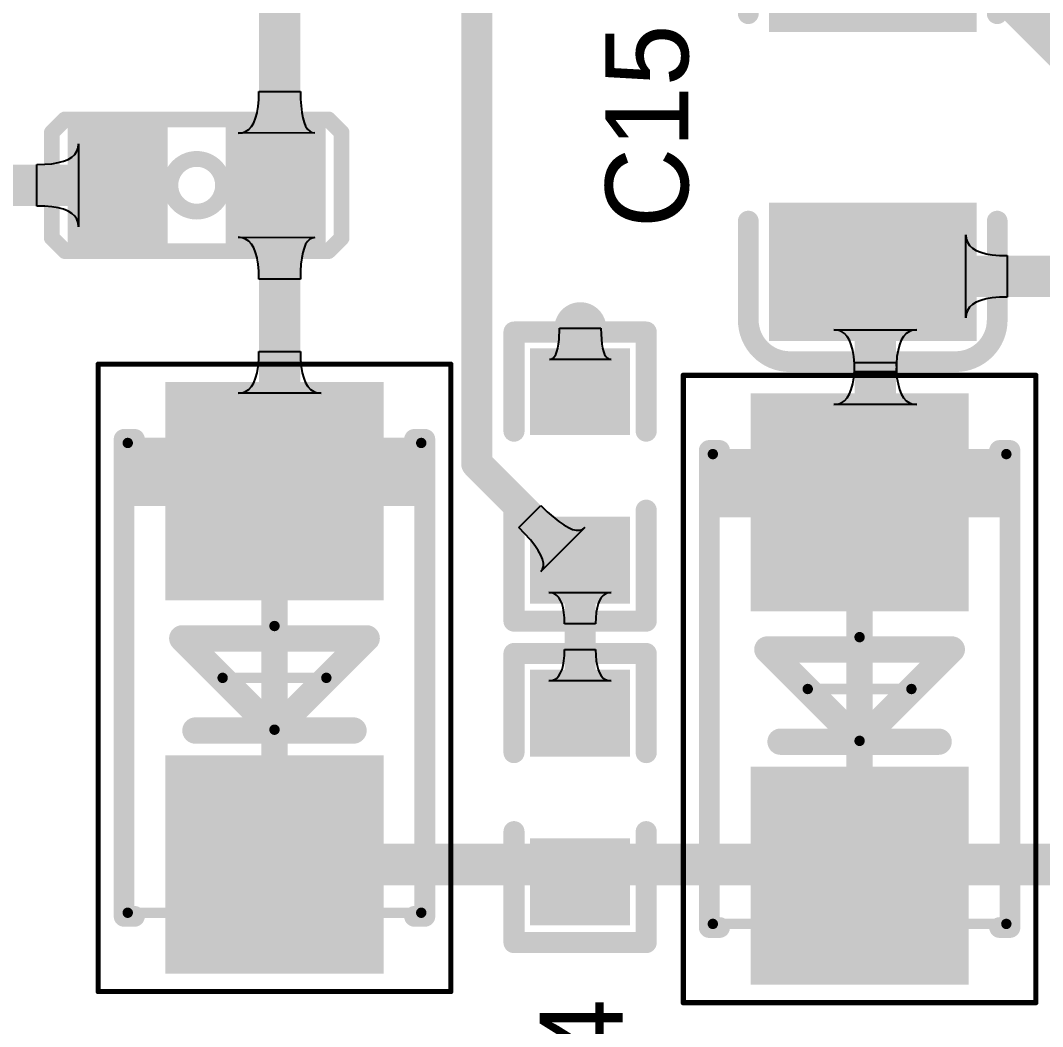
# Model space of a CAD drawing. Extents: x 244 to 457, y 184 to 319.
# Drawn here: x 321.58 to 331.43, y 253.59 to 263.29 of the extents above; entities that cross this region are included whole.
import ezdxf

# ---------------------------------------------------------------- set-up
doc = ezdxf.new("R2010")
doc.units = 0
doc.layers.get('0').update_dxf_attribs({"linetype": 'CONTINUOUS'})
for name, color, linetype in [('BOTTOMLAYER', 5, 'CONTINUOUS'), ('MECHANICAL13', 56, 'CONTINUOUS'), ('MECHANICAL15', 56, 'CONTINUOUS'), ('MULTILAYER', 9, 'CONTINUOUS'), ('TOPLAYER', 1, 'CONTINUOUS'), ('TOPOVERLAY', 2, 'CONTINUOUS'), ('TOPPASTE', 8, 'CONTINUOUS'), ('TOPSOLDER', 216, 'CONTINUOUS'), ('VIAHOLELAYER', 16, 'CONTINUOUS')]:
    doc.layers.add(name, color=color, linetype=linetype)

# ---------------------------------------------------------------- blocks, each defined once
blk = doc.blocks.new('1206_C_26')
at = {"layer": 'TOPLAYER'}
for points in [[(-2.0549997, -0.89999566), (-0.9249994199999999, -0.89999566), (-2.0549997, 0.90000074), (-0.9249994199999999, 0.90000074)], [(0.9249994199999999, -0.89999566), (2.0549997, -0.89999566), (0.9249994199999999, 0.90000074), (2.0549997, 0.90000074)]]:
    blk.add_solid(points, dxfattribs=at)
at = {"layer": 'TOPOVERLAY', "const_width": 0.1999996}
for points in [[(-2.35500418, 0.80000094, -0.4142126324386564), (-1.95500244, 1.20000014)], [(1.9549999, 1.20000014, -0.414213562372877), (2.3549991, 0.80000094)], [(-1.95500244, -1.20000014, -0.4142126324386564), (-2.35500418, -0.80000094)], [(2.3549991, -0.80000094, -0.414213562372877), (1.9549999, -1.20000014)]]:
    blk.add_lwpolyline(points, format="xyb", dxfattribs=at)
at = {"layer": 'TOPOVERLAY', "const_width": 0.0999998}
for points in [[(-2.00500234, 1.20000014, 1), (-1.90500254, 1.20000014, 1)], [(-2.0049998, 1.20000014, 1), (-1.905, 1.20000014, 1)], [(-1.05000044, 1.20000014, 1), (-0.95000064, 1.20000014, 1)], [(0.95000064, 1.20000014, 1), (1.05000044, 1.20000014, 1)], [(1.905, 1.20000014, 1), (2.0049998, 1.20000014, 1)], [(1.905, 1.20000014, 1), (2.0049998, 1.20000014, 1)], [(-2.40500408, 0.80000094, 1), (-2.30500428, 0.80000094, 1)], [(-2.40500154, 0.80000094, 1), (-2.30500174, 0.80000094, 1)], [(2.3049992, 0.80000094, 1), (2.404999, 0.80000094, 1)], [(2.3049992, 0.80000094, 1), (2.404999, 0.80000094, 1)], [(-2.40500408, -0.80000094, 1), (-2.30500428, -0.80000094, 1)], [(-2.40500154, -0.80000094, 1), (-2.30500174, -0.80000094, 1)], [(2.3049992, -0.80000094, 1), (2.404999, -0.80000094, 1)], [(2.3049992, -0.80000094, 1), (2.404999, -0.80000094, 1)], [(-2.00500234, -1.20000014, 1), (-1.90500254, -1.20000014, 1)], [(-2.0049998, -1.20000014, 1), (-1.905, -1.20000014, 1)], [(-1.05000044, -1.20000014, 1), (-0.95000064, -1.20000014, 1)], [(0.95000064, -1.20000014, 1), (1.05000044, -1.20000014, 1)], [(1.905, -1.20000014, 1), (2.0049998, -1.20000014, 1)], [(1.905, -1.20000014, 1), (2.0049998, -1.20000014, 1)]]:
    blk.add_lwpolyline(points, format="xyb", close=True, dxfattribs=at)
at = {"layer": 'TOPOVERLAY', "const_width": 0.1999996}
for points in [[(-1.9549999, 1.20000014), (-1.00000054, 1.20000014)], [(1.00000054, 1.20000014), (1.9549999, 1.20000014)], [(-2.35500164, 0.80000094), (-2.35500164, -0.80000094)], [(2.3549991, 0.80000094), (2.3549991, -0.80000094)], [(-1.9549999, -1.20000014), (-1.00000054, -1.20000014)], [(1.00000054, -1.20000014), (1.9549999, -1.20000014)]]:
    blk.add_lwpolyline(points, dxfattribs=at)
at = {"layer": 'TOPPASTE'}
for points in [[(-2.0549997, -0.89999566), (-0.9249994199999999, -0.89999566), (-2.0549997, 0.90000074), (-0.9249994199999999, 0.90000074)], [(0.9249994199999999, -0.89999566), (2.0549997, -0.89999566), (0.9249994199999999, 0.90000074), (2.0549997, 0.90000074)]]:
    blk.add_solid(points, dxfattribs=at)
at = {"layer": 'TOPSOLDER'}
for points in [[(-2.1565997, -1.00159566), (-0.82339942, -1.00159566), (-2.1565997, 1.00160074), (-0.82339942, 1.00160074)], [(0.82339942, -1.00159566), (2.1565997, -1.00159566), (0.82339942, 1.00160074), (2.1565997, 1.00160074)]]:
    blk.add_solid(points, dxfattribs=at)
blk = doc.blocks.new('R0603_34')
at = {"layer": 'TOPLAYER'}
for points in [[(-1.1303, -0.381), (-0.4953, -0.381), (-1.1303, 0.381), (-0.4953, 0.381)], [(0.4953, -0.381), (1.1303, -0.381), (0.4953, 0.381), (1.1303, 0.381)]]:
    blk.add_solid(points, dxfattribs=at)
at = {"layer": 'TOPOVERLAY', "const_width": 0.2032}
for points in [[(-1.38760708, -0.6373926799999999), (-1.38760708, 0.6373926799999999)], [(-0.4318, 0.6373926799999999), (-1.38760708, 0.6373926799999999)], [(1.39999974, 0.6373926799999999), (0.3302, 0.6373926799999999)], [(1.39999974, -0.6373926799999999), (1.39999974, 0.6373926799999999)], [(-0.4318, -0.6373926799999999), (-1.38760708, -0.6373926799999999)], [(1.39999974, -0.6373926799999999), (0.3302, -0.6373926799999999)]]:
    blk.add_lwpolyline(points, dxfattribs=at)
at = {"layer": 'TOPOVERLAY', "const_width": 0.1016}
for points in [[(-1.43840708, 0.6373926799999999, 1), (-1.33680708, 0.6373926799999999, 1)], [(-1.43840708, 0.6373926799999999, 1), (-1.33680708, 0.6373926799999999, 1)], [(-0.4826, 0.6373926799999999, 1), (-0.381, 0.6373926799999999, 1)], [(0.2794, 0.6373926799999999, 1), (0.381, 0.6373926799999999, 1)], [(1.34919974, 0.6373926799999999, 1), (1.45079974, 0.6373926799999999, 1)], [(1.34919974, 0.6373926799999999, 1), (1.45079974, 0.6373926799999999, 1)], [(-1.43840708, -0.6373926799999999, 1), (-1.33680708, -0.6373926799999999, 1)], [(-1.43840708, -0.6373926799999999, 1), (-1.33680708, -0.6373926799999999, 1)], [(-0.4826, -0.6373926799999999, 1), (-0.381, -0.6373926799999999, 1)], [(0.2794, -0.6373926799999999, 1), (0.381, -0.6373926799999999, 1)], [(1.34919974, -0.6373926799999999, 1), (1.45079974, -0.6373926799999999, 1)], [(1.34919974, -0.6373926799999999, 1), (1.45079974, -0.6373926799999999, 1)]]:
    blk.add_lwpolyline(points, format="xyb", close=True, dxfattribs=at)
at = {"layer": 'TOPPASTE'}
for points in [[(-1.1303, -0.381), (-0.4953, -0.381), (-1.1303, 0.381), (-0.4953, 0.381)], [(0.4953, -0.381), (1.1303, -0.381), (0.4953, 0.381), (1.1303, 0.381)]]:
    blk.add_solid(points, dxfattribs=at)
at = {"layer": 'TOPSOLDER'}
for points in [[(-1.2319, -0.4826), (-0.3937, -0.4826), (-1.2319, 0.4826), (-0.3937, 0.4826)], [(0.3937, -0.4826), (1.2319, -0.4826), (0.3937, 0.4826), (1.2319, 0.4826)]]:
    blk.add_solid(points, dxfattribs=at)
blk = doc.blocks.new('R0603_35')
at = {"layer": 'TOPLAYER'}
for points in [[(-1.1303, -0.381), (-0.4953, -0.381), (-1.1303, 0.381), (-0.4953, 0.381)], [(0.4953, -0.381), (1.1303, -0.381), (0.4953, 0.381), (1.1303, 0.381)]]:
    blk.add_solid(points, dxfattribs=at)
at = {"layer": 'TOPOVERLAY', "const_width": 0.2032}
for points in [[(-1.38760708, -0.6373926799999999), (-1.38760708, 0.6373926799999999)], [(-0.4318, 0.6373926799999999), (-1.38760708, 0.6373926799999999)], [(1.39999974, 0.6373926799999999), (0.3302, 0.6373926799999999)], [(1.39999974, -0.6373926799999999), (1.39999974, 0.6373926799999999)], [(-0.4318, -0.6373926799999999), (-1.38760708, -0.6373926799999999)], [(1.39999974, -0.6373926799999999), (0.3302, -0.6373926799999999)]]:
    blk.add_lwpolyline(points, dxfattribs=at)
at = {"layer": 'TOPOVERLAY', "const_width": 0.1016}
for points in [[(-1.43840708, 0.6373926799999999, 1), (-1.33680708, 0.6373926799999999, 1)], [(-1.43840708, 0.6373926799999999, 1), (-1.33680708, 0.6373926799999999, 1)], [(-0.4826, 0.6373926799999999, 1), (-0.381, 0.6373926799999999, 1)], [(0.2794, 0.6373926799999999, 1), (0.381, 0.6373926799999999, 1)], [(1.34919974, 0.6373926799999999, 1), (1.45079974, 0.6373926799999999, 1)], [(1.34919974, 0.6373926799999999, 1), (1.45079974, 0.6373926799999999, 1)], [(-1.43840708, -0.6373926799999999, 1), (-1.33680708, -0.6373926799999999, 1)], [(-1.43840708, -0.6373926799999999, 1), (-1.33680708, -0.6373926799999999, 1)], [(-0.4826, -0.6373926799999999, 1), (-0.381, -0.6373926799999999, 1)], [(0.2794, -0.6373926799999999, 1), (0.381, -0.6373926799999999, 1)], [(1.34919974, -0.6373926799999999, 1), (1.45079974, -0.6373926799999999, 1)], [(1.34919974, -0.6373926799999999, 1), (1.45079974, -0.6373926799999999, 1)]]:
    blk.add_lwpolyline(points, format="xyb", close=True, dxfattribs=at)
at = {"layer": 'TOPPASTE'}
for points in [[(-1.1303, -0.381), (-0.4953, -0.381), (-1.1303, 0.381), (-0.4953, 0.381)], [(0.4953, -0.381), (1.1303, -0.381), (0.4953, 0.381), (1.1303, 0.381)]]:
    blk.add_solid(points, dxfattribs=at)
at = {"layer": 'TOPSOLDER'}
for points in [[(-1.2319, -0.4826), (-0.3937, -0.4826), (-1.2319, 0.4826), (-0.3937, 0.4826)], [(0.3937, -0.4826), (1.2319, -0.4826), (0.3937, 0.4826), (1.2319, 0.4826)]]:
    blk.add_solid(points, dxfattribs=at)
blk = doc.blocks.new('CAPMP4327X24N_41')
at = {"layer": 'MECHANICAL13', "const_width": 0.0999998}
for points in [[(-2.26499928, -1.41499844), (-2.26499928, 1.41500098)], [(2.26500182, 1.41500098), (-2.26499928, 1.41500098)], [(2.26500182, -1.41499844), (2.26500182, 1.41500098)], [(2.26500182, -1.41499844), (-2.26499928, -1.41499844)]]:
    blk.add_lwpolyline(points, dxfattribs=at)
at = {"layer": 'MECHANICAL13', "const_width": 0.0499999}
for points in [[(-2.28999796, 1.41500098, 1), (-2.2400006, 1.41500098, 1)], [(-2.28999796, 1.41500098, 1), (-2.2400006, 1.41500098, 1)], [(2.24000314, 1.41500098, 1), (2.2900005, 1.41500098, 1)], [(2.24000314, 1.41500098, 1), (2.2900005, 1.41500098, 1)], [(-2.28999796, -1.41499844, 1), (-2.2400006, -1.41499844, 1)], [(-2.28999796, -1.41499844, 1), (-2.2400006, -1.41499844, 1)], [(2.24000314, -1.41499844, 1), (2.2900005, -1.41499844, 1)], [(2.24000314, -1.41499844, 1), (2.2900005, -1.41499844, 1)]]:
    blk.add_lwpolyline(points, format="xyb", close=True, dxfattribs=at)
at = {"layer": 'MECHANICAL13'}
blk.add_solid([(-2.26498658, -1.41499082), (-1.65570154, -1.41499082), (-2.26498658, 1.41500606), (-1.65570154, 1.41500606)], dxfattribs=at)
at = {"layer": 'MECHANICAL15'}
for points, const_width in [([(-3.02499776, -1.69999914), (-3.02499776, 1.70000168)], 0.0499999), ([(3.0250003, 1.70000168), (-3.02499776, 1.70000168)], 0.0499999), ([(3.0250003, -1.69999914), (3.0250003, 1.70000168)], 0.0499999), ([(0, -0.499999), (0, 0.50000154)], 0.0999998), ([(0.50000154, 0), (-0.499999, 0)], 0.0999998), ([(3.0250003, -1.69999914), (-3.02499776, -1.69999914)], 0.0499999)]:
    blk.add_lwpolyline(points, dxfattribs=dict(at, const_width=const_width))
for points, const_width in [([(-3.0374971, 1.70000168, 1), (-3.01249842, 1.70000168, 1)], 0.02499868), ([(-3.0374971, 1.70000168, 1), (-3.01249842, 1.70000168, 1)], 0.02499868), ([(3.01250096, 1.70000168, 1), (3.03749964, 1.70000168, 1)], 0.02499868), ([(3.01250096, 1.70000168, 1), (3.03749964, 1.70000168, 1)], 0.02499868), ([(-0.02499868, 0.50000154, 1), (0.02499868, 0.50000154, 1)], 0.0499999), ([(-0.52499768, 0, 1), (-0.47500032, 0, 1)], 0.0499999), ([(0.47500286, 0, 1), (0.52500022, 0, 1)], 0.0499999), ([(-0.02499868, -0.499999, 1), (0.02499868, -0.499999, 1)], 0.0499999), ([(-3.0374971, -1.69999914, 1), (-3.01249842, -1.69999914, 1)], 0.02499868), ([(-3.0374971, -1.69999914, 1), (-3.01249842, -1.69999914, 1)], 0.02499868), ([(3.01250096, -1.69999914, 1), (3.03749964, -1.69999914, 1)], 0.02499868), ([(3.01250096, -1.69999914, 1), (3.03749964, -1.69999914, 1)], 0.02499868)]:
    blk.add_lwpolyline(points, format="xyb", close=True, dxfattribs=dict(at, const_width=const_width))
at = {"layer": 'TOPLAYER'}
for points in [[(-0.85000084, -0.9499981), (-0.85000084, 0.9499981), (-2.74999704, -0.9499981), (-2.74999704, 0.9499981)], [(2.74999958, -0.9499981), (2.74999958, 0.9499981), (0.85000338, -0.9499981), (0.85000338, 0.9499981)]]:
    blk.add_solid(points, dxfattribs=at)
at = {"layer": 'TOPOVERLAY'}
for points, const_width in [([(2.30000048, 1.44999964), (-2.29999794, 1.44999964)], 0.1999996), ([(-2.29999794, 1.34999984), (-2.29999794, 1.44999964)], 0.1999996), ([(2.30000048, 1.34999984), (2.30000048, 1.44999964)], 0.1999996), ([(-0.381, -0.8889999999999999), (-0.381, 0.8889999999999999)], 0.254), ([(0.508, 0), (-0.381, 0.8889999999999999)], 0.254), ([(0.508, -0.762), (0.508, 0.762)], 0.254), ([(0.762, 0), (-0.762, 0)], 0.254), ([(-0.381, -0.8889999999999999), (0.508, 0)], 0.254), ([(-2.29999794, -1.44999964), (-2.29999794, -1.34999984)], 0.1999996), ([(2.30000048, -1.44999964), (2.30000048, -1.34999984)], 0.1999996), ([(2.30000048, -1.44999964), (-2.29999794, -1.44999964)], 0.1999996)]:
    blk.add_lwpolyline(points, dxfattribs=dict(at, const_width=const_width))
for points, const_width in [([(-2.34999784, 1.44999964, 1), (-2.24999804, 1.44999964, 1)], 0.0999998), ([(-2.34999784, 1.44999964, 1), (-2.24999804, 1.44999964, 1)], 0.0999998), ([(2.25000058, 1.44999964, 1), (2.35000038, 1.44999964, 1)], 0.0999998), ([(2.25000058, 1.44999964, 1), (2.35000038, 1.44999964, 1)], 0.0999998), ([(-2.34999784, 1.34999984, 1), (-2.24999804, 1.34999984, 1)], 0.0999998), ([(2.25000058, 1.34999984, 1), (2.35000038, 1.34999984, 1)], 0.0999998), ([(-0.4445, 0.8889999999999999, 1), (-0.3175, 0.8889999999999999, 1)], 0.127), ([(-0.4445, 0.8889999999999999, 1), (-0.3175, 0.8889999999999999, 1)], 0.127), ([(0.4445, 0.762, 1), (0.5715, 0.762, 1)], 0.127), ([(-0.8254999999999999, 0, 1), (-0.6985, 0, 1)], 0.127), ([(0.4445, 0, 1), (0.5715, 0, 1)], 0.127), ([(0.4445, 0, 1), (0.5715, 0, 1)], 0.127), ([(0.6985, 0, 1), (0.8254999999999999, 0, 1)], 0.127), ([(0.4445, -0.762, 1), (0.5715, -0.762, 1)], 0.127), ([(-0.4445, -0.8889999999999999, 1), (-0.3175, -0.8889999999999999, 1)], 0.127), ([(-0.4445, -0.8889999999999999, 1), (-0.3175, -0.8889999999999999, 1)], 0.127), ([(-2.34999784, -1.34999984, 1), (-2.24999804, -1.34999984, 1)], 0.0999998), ([(2.25000058, -1.34999984, 1), (2.35000038, -1.34999984, 1)], 0.0999998), ([(-2.34999784, -1.44999964, 1), (-2.24999804, -1.44999964, 1)], 0.0999998), ([(-2.34999784, -1.44999964, 1), (-2.24999804, -1.44999964, 1)], 0.0999998), ([(2.25000058, -1.44999964, 1), (2.35000038, -1.44999964, 1)], 0.0999998), ([(2.25000058, -1.44999964, 1), (2.35000038, -1.44999964, 1)], 0.0999998)]:
    blk.add_lwpolyline(points, format="xyb", close=True, dxfattribs=dict(at, const_width=const_width))
at = {"layer": 'TOPPASTE'}
for points in [[(-0.85000084, -0.9499981), (-0.85000084, 0.9499981), (-2.74999704, -0.9499981), (-2.74999704, 0.9499981)], [(2.74999958, -0.9499981), (2.74999958, 0.9499981), (0.85000338, -0.9499981), (0.85000338, 0.9499981)]]:
    blk.add_solid(points, dxfattribs=at)
at = {"layer": 'TOPSOLDER'}
for points in [[(-0.74840084, -1.0515981), (-0.74840084, 1.0515981), (-2.85159704, -1.0515981), (-2.85159704, 1.0515981)], [(2.85159958, -1.0515981), (2.85159958, 1.0515981), (0.74840338, -1.0515981), (0.74840338, 1.0515981)]]:
    blk.add_solid(points, dxfattribs=at)
blk = doc.blocks.new('CAPMP4327X24N_42')
at = {"layer": 'MECHANICAL13', "const_width": 0.0999998}
for points in [[(2.26500182, 1.41500098), (-2.26499928, 1.41500098)], [(-2.26499928, -1.41499844), (-2.26499928, 1.41500098)], [(2.26500182, -1.41499844), (2.26500182, 1.41500098)], [(2.26500182, -1.41499844), (-2.26499928, -1.41499844)]]:
    blk.add_lwpolyline(points, dxfattribs=at)
at = {"layer": 'MECHANICAL13', "const_width": 0.0499999}
for points in [[(-2.28999796, 1.41500098, 1), (-2.2400006, 1.41500098, 1)], [(-2.28999796, 1.41500098, 1), (-2.2400006, 1.41500098, 1)], [(2.24000314, 1.41500098, 1), (2.2900005, 1.41500098, 1)], [(2.24000314, 1.41500098, 1), (2.2900005, 1.41500098, 1)], [(-2.28999796, -1.41499844, 1), (-2.2400006, -1.41499844, 1)], [(-2.28999796, -1.41499844, 1), (-2.2400006, -1.41499844, 1)], [(2.24000314, -1.41499844, 1), (2.2900005, -1.41499844, 1)], [(2.24000314, -1.41499844, 1), (2.2900005, -1.41499844, 1)]]:
    blk.add_lwpolyline(points, format="xyb", close=True, dxfattribs=at)
at = {"layer": 'MECHANICAL13'}
blk.add_solid([(-2.2649942, -1.41499336), (-1.65570916, -1.41499336), (-2.2649942, 1.41500352), (-1.65570916, 1.41500352)], dxfattribs=at)
at = {"layer": 'MECHANICAL15'}
for points, const_width in [([(3.0250003, 1.70000168), (-3.02499776, 1.70000168)], 0.0499999), ([(-3.02499776, -1.69999914), (-3.02499776, 1.70000168)], 0.0499999), ([(3.0250003, -1.69999914), (3.0250003, 1.70000168)], 0.0499999), ([(0, -0.499999), (0, 0.50000154)], 0.0999998), ([(0.50000154, 0), (-0.499999, 0)], 0.0999998), ([(3.0250003, -1.69999914), (-3.02499776, -1.69999914)], 0.0499999)]:
    blk.add_lwpolyline(points, dxfattribs=dict(at, const_width=const_width))
for points, const_width in [([(-3.0374971, 1.70000168, 1), (-3.01249842, 1.70000168, 1)], 0.02499868), ([(-3.0374971, 1.70000168, 1), (-3.01249842, 1.70000168, 1)], 0.02499868), ([(3.01250096, 1.70000168, 1), (3.03749964, 1.70000168, 1)], 0.02499868), ([(3.01250096, 1.70000168, 1), (3.03749964, 1.70000168, 1)], 0.02499868), ([(-0.02499868, 0.50000154, 1), (0.02499868, 0.50000154, 1)], 0.0499999), ([(-0.52499768, 0, 1), (-0.47500032, 0, 1)], 0.0499999), ([(0.47500286, 0, 1), (0.52500022, 0, 1)], 0.0499999), ([(-0.02499868, -0.499999, 1), (0.02499868, -0.499999, 1)], 0.0499999), ([(-3.0374971, -1.69999914, 1), (-3.01249842, -1.69999914, 1)], 0.02499868), ([(-3.0374971, -1.69999914, 1), (-3.01249842, -1.69999914, 1)], 0.02499868), ([(3.01250096, -1.69999914, 1), (3.03749964, -1.69999914, 1)], 0.02499868), ([(3.01250096, -1.69999914, 1), (3.03749964, -1.69999914, 1)], 0.02499868)]:
    blk.add_lwpolyline(points, format="xyb", close=True, dxfattribs=dict(at, const_width=const_width))
at = {"layer": 'TOPLAYER'}
for points in [[(-0.85000084, -0.9499981), (-0.85000084, 0.9499981), (-2.74999704, -0.9499981), (-2.74999704, 0.9499981)], [(2.74999958, -0.9499981), (2.74999958, 0.9499981), (0.85000338, -0.9499981), (0.85000338, 0.9499981)]]:
    blk.add_solid(points, dxfattribs=at)
at = {"layer": 'TOPOVERLAY'}
for points, const_width in [([(-2.29999794, 1.34999984), (-2.29999794, 1.44999964)], 0.1999996), ([(2.30000048, 1.44999964), (-2.29999794, 1.44999964)], 0.1999996), ([(2.30000048, 1.34999984), (2.30000048, 1.44999964)], 0.1999996), ([(0.508, 0), (-0.381, 0.8889999999999999)], 0.254), ([(-0.381, -0.8889999999999999), (-0.381, 0.8889999999999999)], 0.254), ([(0.508, -0.762), (0.508, 0.762)], 0.254), ([(0.762, 0), (-0.762, 0)], 0.254), ([(-0.381, -0.8889999999999999), (0.508, 0)], 0.254), ([(-2.29999794, -1.44999964), (-2.29999794, -1.34999984)], 0.1999996), ([(2.30000048, -1.44999964), (2.30000048, -1.34999984)], 0.1999996), ([(2.30000048, -1.44999964), (-2.29999794, -1.44999964)], 0.1999996)]:
    blk.add_lwpolyline(points, dxfattribs=dict(at, const_width=const_width))
for points, const_width in [([(-2.34999784, 1.44999964, 1), (-2.24999804, 1.44999964, 1)], 0.0999998), ([(-2.34999784, 1.44999964, 1), (-2.24999804, 1.44999964, 1)], 0.0999998), ([(2.25000058, 1.44999964, 1), (2.35000038, 1.44999964, 1)], 0.0999998), ([(2.25000058, 1.44999964, 1), (2.35000038, 1.44999964, 1)], 0.0999998), ([(-2.34999784, 1.34999984, 1), (-2.24999804, 1.34999984, 1)], 0.0999998), ([(2.25000058, 1.34999984, 1), (2.35000038, 1.34999984, 1)], 0.0999998), ([(-0.4445, 0.8889999999999999, 1), (-0.3175, 0.8889999999999999, 1)], 0.127), ([(-0.4445, 0.8889999999999999, 1), (-0.3175, 0.8889999999999999, 1)], 0.127), ([(0.4445, 0.762, 1), (0.5715, 0.762, 1)], 0.127), ([(-0.8254999999999999, 0, 1), (-0.6985, 0, 1)], 0.127), ([(0.4445, 0, 1), (0.5715, 0, 1)], 0.127), ([(0.4445, 0, 1), (0.5715, 0, 1)], 0.127), ([(0.6985, 0, 1), (0.8254999999999999, 0, 1)], 0.127), ([(0.4445, -0.762, 1), (0.5715, -0.762, 1)], 0.127), ([(-0.4445, -0.8889999999999999, 1), (-0.3175, -0.8889999999999999, 1)], 0.127), ([(-0.4445, -0.8889999999999999, 1), (-0.3175, -0.8889999999999999, 1)], 0.127), ([(-2.34999784, -1.34999984, 1), (-2.24999804, -1.34999984, 1)], 0.0999998), ([(2.25000058, -1.34999984, 1), (2.35000038, -1.34999984, 1)], 0.0999998), ([(-2.34999784, -1.44999964, 1), (-2.24999804, -1.44999964, 1)], 0.0999998), ([(-2.34999784, -1.44999964, 1), (-2.24999804, -1.44999964, 1)], 0.0999998), ([(2.25000058, -1.44999964, 1), (2.35000038, -1.44999964, 1)], 0.0999998), ([(2.25000058, -1.44999964, 1), (2.35000038, -1.44999964, 1)], 0.0999998)]:
    blk.add_lwpolyline(points, format="xyb", close=True, dxfattribs=dict(at, const_width=const_width))
at = {"layer": 'TOPPASTE'}
for points in [[(-0.85000084, -0.9499981), (-0.85000084, 0.9499981), (-2.74999704, -0.9499981), (-2.74999704, 0.9499981)], [(2.74999958, -0.9499981), (2.74999958, 0.9499981), (0.85000338, -0.9499981), (0.85000338, 0.9499981)]]:
    blk.add_solid(points, dxfattribs=at)
at = {"layer": 'TOPSOLDER'}
for points in [[(-0.74840084, -1.0515981), (-0.74840084, 1.0515981), (-2.85159704, -1.0515981), (-2.85159704, 1.0515981)], [(2.85159958, -1.0515981), (2.85159958, 1.0515981), (0.74840338, -1.0515981), (0.74840338, 1.0515981)]]:
    blk.add_solid(points, dxfattribs=at)
blk = doc.blocks.new('C0603_51')
at = {"layer": 'TOPLAYER'}
for points in [[(-1.143, 0.50800254), (-1.143, -0.50799746), (-0.381, 0.50800254), (-0.381, -0.50799746)], [(0.381, 0.50800254), (0.381, -0.50799746), (1.143, 0.50800254), (1.143, -0.50799746)]]:
    blk.add_solid(points, dxfattribs=at)
at = {"layer": 'TOPOVERLAY', "const_width": 0.1524}
for points in [[(-1.397, 0.50800254), (-1.27000254, 0.635)], [(-1.27000254, 0.635), (1.27000254, 0.635)], [(1.27000254, 0.635), (1.397, 0.50800254)], [(-1.397, -0.50799746), (-1.397, 0.50800254)], [(1.397, -0.50799746), (1.397, 0.50800254)], [(-1.397, -0.50799746), (-1.26999746, -0.635)], [(1.26999746, -0.635), (1.397, -0.50799746)], [(-1.26999746, -0.635), (1.26999746, -0.635)]]:
    blk.add_lwpolyline(points, dxfattribs=at)
at = {"layer": 'TOPOVERLAY'}
for points, const_width in [([(-1.30810254, 0.635, 1), (-1.23190254, 0.635, 1)], 0.0762), ([(-1.30810254, 0.635, 1), (-1.23190254, 0.635, 1)], 0.0762), ([(1.23190254, 0.635, 1), (1.30810254, 0.635, 1)], 0.0762), ([(1.23190254, 0.635, 1), (1.30810254, 0.635, 1)], 0.0762), ([(-1.4351, 0.50800254, 1), (-1.3589, 0.50800254, 1)], 0.0762), ([(-1.4351, 0.50800254, 1), (-1.3589, 0.50800254, 1)], 0.0762), ([(1.3589, 0.50800254, 1), (1.4351, 0.50800254, 1)], 0.0762), ([(1.3589, 0.50800254, 1), (1.4351, 0.50800254, 1)], 0.0762), ([(0.254, 2.54e-06, 1), (-0.254, 2.54e-06, 1)], 0.1524), ([(-0.2921, 2.54e-06, 1), (-0.2159, 2.54e-06, 1)], 0.0762), ([(0.2159, 2.54e-06, 1), (0.2921, 2.54e-06, 1)], 0.0762), ([(-1.4351, -0.50799746, 1), (-1.3589, -0.50799746, 1)], 0.0762), ([(-1.4351, -0.50799746, 1), (-1.3589, -0.50799746, 1)], 0.0762), ([(1.3589, -0.50799746, 1), (1.4351, -0.50799746, 1)], 0.0762), ([(1.3589, -0.50799746, 1), (1.4351, -0.50799746, 1)], 0.0762), ([(-1.30809746, -0.635, 1), (-1.23189746, -0.635, 1)], 0.0762), ([(-1.30809746, -0.635, 1), (-1.23189746, -0.635, 1)], 0.0762), ([(1.23189746, -0.635, 1), (1.30809746, -0.635, 1)], 0.0762), ([(1.23189746, -0.635, 1), (1.30809746, -0.635, 1)], 0.0762)]:
    blk.add_lwpolyline(points, format="xyb", close=True, dxfattribs=dict(at, const_width=const_width))
at = {"layer": 'TOPPASTE'}
for points in [[(-1.143, 0.50800254), (-1.143, -0.50799746), (-0.381, 0.50800254), (-0.381, -0.50799746)], [(0.381, 0.50800254), (0.381, -0.50799746), (1.143, 0.50800254), (1.143, -0.50799746)]]:
    blk.add_solid(points, dxfattribs=at)
at = {"layer": 'TOPSOLDER'}
for points in [[(-1.2446, 0.6096025399999999), (-1.2446, -0.6095974599999999), (-0.2794, 0.6096025399999999), (-0.2794, -0.6095974599999999)], [(0.2794, 0.6096025399999999), (0.2794, -0.6095974599999999), (1.2446, 0.6096025399999999), (1.2446, -0.6095974599999999)]]:
    blk.add_solid(points, dxfattribs=at)

msp = doc.modelspace()

# ---------------------------------------------------------------- linework, layer by layer
at = {"layer": 'BOTTOMLAYER', "const_width": 0.3999992}
msp.add_lwpolyline([(331.0660003, 263.57799964), (338.6606003, 255.98339964)], dxfattribs=at)
at = {"layer": 'BOTTOMLAYER', "const_width": 0.2499995}
msp.add_lwpolyline([(326.85160182, 260.32679964, 1), (327.10159878, 260.32679964, 1)], format="xyb", close=True, dxfattribs=at)
at = {"layer": 'MULTILAYER', "const_width": 0.2499995}
msp.add_lwpolyline([(326.85160182, 260.32679964, 1), (327.10159878, 260.32679964, 1)], format="xyb", close=True, dxfattribs=at)
at = {"layer": 'TOPLAYER'}
for p, q in [((323.87540508, 262.5329268), (323.87740406, 262.60935794)), ((323.87740406, 262.60935794), (324.27740326, 262.60935794)), ((324.27740326, 262.60935794), (324.2788028, 262.5333586)), ((323.85940308, 262.4041488), (323.86940306, 262.4645246)), ((323.86940306, 262.4645246), (323.87540508, 262.5329268)), ((324.2788028, 262.5333586), (324.28999912, 262.40535784)), ((323.82740416, 262.30748402), (323.84540514, 262.35180194)), ((323.84540514, 262.35180194), (323.85940308, 262.4041488)), ((324.28999912, 262.40535784), (324.2997959, 262.35335896)), ((324.2997959, 262.35335896), (324.31239176, 262.30935854)), ((323.77940324, 262.24292992), (323.80540522, 262.2711925)), ((323.80540522, 262.2711925), (323.82740416, 262.30748402)), ((324.31239176, 262.30935854), (324.3277867, 262.27335912)), ((324.3277867, 262.27335912), (324.34598072, 262.24535816)), ((323.67740446, 262.20631074), (323.7154054, 262.21048904)), ((324.41735726, 262.20935874), (323.67740446, 262.20631074)), ((323.7154054, 262.21048904), (323.7494033, 262.22269628)), ((323.7494033, 262.22269628), (323.77940324, 262.24292992)), ((324.34598072, 262.24535816), (324.36697382, 262.2253582)), ((324.36697382, 262.2253582), (324.390766, 262.21335924)), ((324.390766, 262.21335924), (324.41735726, 262.20935874)), ((322.1214538, 262.0324071), (322.13345276, 262.066405)), ((322.13345276, 262.066405), (322.13745326, 262.10440594)), ((322.13745326, 262.10440594), (322.13745326, 261.30440754)), ((322.03745346, 261.95440624), (322.07345288, 261.97640518)), ((322.07345288, 261.97640518), (322.10145384, 262.00240716)), ((322.10145384, 262.00240716), (322.1214538, 262.0324071)), ((321.73745406, 261.90440634), (321.8134534, 261.90640532)), ((321.73745406, 261.50440714), (321.73745406, 261.90440634)), ((321.8134534, 261.90640532), (321.88145428, 261.91240734)), ((321.88145428, 261.91240734), (321.94145416, 261.92240732)), ((321.94145416, 261.92240732), (321.99345304, 261.93640526)), ((321.99345304, 261.93640526), (322.03745346, 261.95440624)), ((321.8134534, 261.50240816), (321.73745406, 261.50440714)), ((321.88145428, 261.49640614), (321.8134534, 261.50240816)), ((321.94145416, 261.48640616), (321.88145428, 261.49640614)), ((321.99345304, 261.47240822), (321.94145416, 261.48640616)), ((322.03745346, 261.45440724), (321.99345304, 261.47240822)), ((322.07345288, 261.4324083), (322.03745346, 261.45440724)), ((322.10145384, 261.40640632), (322.07345288, 261.4324083)), ((322.1214538, 261.37640638), (322.10145384, 261.40640632)), ((322.13345276, 261.34240848), (322.1214538, 261.37640638)), ((322.13745326, 261.30440754), (322.13345276, 261.34240848)), ((323.7154054, 261.19832444), (323.67740446, 261.20250274)), ((323.67740446, 261.20250274), (324.41735726, 261.19945474)), ((323.7494033, 261.1861172), (323.7154054, 261.19832444)), ((323.77940324, 261.16588356), (323.7494033, 261.1861172)), ((324.36697382, 261.18345528), (324.34598072, 261.16345532)), ((324.390766, 261.19545424), (324.36697382, 261.18345528)), ((324.41735726, 261.19945474), (324.390766, 261.19545424)), ((330.69294796, 260.42620508), (330.69294796, 261.22620348)), ((330.69294796, 261.22620348), (330.69694846, 261.18820254)), ((330.69694846, 261.18820254), (330.70894742, 261.15420464)), ((323.80540522, 261.13762098), (323.77940324, 261.16588356)), ((323.82740416, 261.10132946), (323.80540522, 261.13762098)), ((323.84540514, 261.05701154), (323.82740416, 261.10132946)), ((324.31239176, 261.09945494), (324.2997959, 261.05545452)), ((324.3277867, 261.13545436), (324.31239176, 261.09945494)), ((324.34598072, 261.16345532), (324.3277867, 261.13545436)), ((330.70894742, 261.15420464), (330.72894738, 261.1242047)), ((330.72894738, 261.1242047), (330.75694834, 261.09820272)), ((330.75694834, 261.09820272), (330.79294776, 261.07620378)), ((330.79294776, 261.07620378), (330.83694818, 261.0582028)), ((323.85940308, 261.00466468), (323.84540514, 261.05701154)), ((323.86940306, 260.94428888), (323.85940308, 261.00466468)), ((324.28999912, 261.00345564), (324.28300142, 260.94345576)), ((324.2997959, 261.05545452), (324.28999912, 261.00345564)), ((330.83694818, 261.0582028), (330.88894706, 261.04420486)), ((330.88894706, 261.04420486), (330.94894694, 261.03420488)), ((330.94894694, 261.03420488), (331.01694782, 261.02820286)), ((331.01694782, 261.02820286), (331.09294716, 261.02620388)), ((331.09294716, 261.02620388), (331.09294716, 260.62620468)), ((323.87540508, 260.87588668), (323.86940306, 260.94428888)), ((323.87740406, 260.79945554), (323.87540508, 260.87588668)), ((324.2788028, 260.87545488), (324.27740326, 260.79945554)), ((324.28300142, 260.94345576), (324.2788028, 260.87545488)), ((324.27740326, 260.79945554), (323.87740406, 260.79945554)), ((330.79294776, 260.57620478), (330.75694834, 260.55420584)), ((330.83694818, 260.59420576), (330.79294776, 260.57620478)), ((330.88894706, 260.6082037), (330.83694818, 260.59420576)), ((330.94894694, 260.61820368), (330.88894706, 260.6082037)), ((331.01694782, 260.6242057), (330.94894694, 260.61820368)), ((331.09294716, 260.62620468), (331.01694782, 260.6242057)), ((330.70894742, 260.49820392), (330.69694846, 260.46420602)), ((330.72894738, 260.52820386), (330.70894742, 260.49820392)), ((330.75694834, 260.55420584), (330.72894738, 260.52820386)), ((330.69694846, 260.46420602), (330.69294796, 260.42620508)), ((326.77153086, 260.21767616), (326.77540182, 260.32560076)), ((326.77540182, 260.32560076), (327.17540102, 260.32560076)), ((327.17540102, 260.32560076), (327.17636876, 260.26863872)), ((329.4593995, 260.30586496), (329.42139856, 260.30989594)), ((329.42139856, 260.30989594), (330.22139696, 260.30989594)), ((329.4933974, 260.29377456), (329.4593995, 260.30586496)), ((329.52339734, 260.2736222), (329.4933974, 260.29377456)), ((330.14939812, 260.29377456), (330.11939818, 260.2736222)), ((330.18339602, 260.30586496), (330.14939812, 260.29377456)), ((330.22139696, 260.30989594), (330.18339602, 260.30586496)), ((326.7666947, 260.17270546), (326.77153086, 260.21767616)), ((327.17636876, 260.26863872), (327.18410814, 260.17270546)), ((329.54939932, 260.24540788), (329.52339734, 260.2736222)), ((329.57139826, 260.20913414), (329.54939932, 260.24540788)), ((329.58939924, 260.16479844), (329.57139826, 260.20913414)), ((330.07139726, 260.20913414), (330.05339628, 260.16479844)), ((330.0933962, 260.24540788), (330.07139726, 260.20913414)), ((330.11939818, 260.2736222), (330.0933962, 260.24540788)), ((323.87540508, 260.02477332), (323.87740406, 260.10135178)), ((323.87740406, 260.10135178), (324.27740326, 260.10135178)), ((324.27740326, 260.10135178), (324.27940224, 260.02477332)), ((326.74057334, 260.073775), (326.75121594, 260.10075488)), ((326.75121594, 260.10075488), (326.75992306, 260.1337317)), ((326.75992306, 260.1337317), (326.7666947, 260.17270546)), ((327.18410814, 260.17270546), (327.19087978, 260.1337317)), ((327.19087978, 260.1337317), (327.1995869, 260.10075488)), ((327.1995869, 260.10075488), (327.2102295, 260.073775)), ((329.60339718, 260.11240332), (329.58939924, 260.16479844)), ((329.61339716, 260.05194624), (329.60339718, 260.11240332)), ((330.03939834, 260.11240332), (330.02939836, 260.05194624)), ((330.05339628, 260.16479844), (330.03939834, 260.11240332)), ((323.86940306, 259.95625428), (323.87540508, 260.02477332)), ((324.27940224, 260.02477332), (324.28540426, 259.95625428)), ((326.67865576, 260.0258071), (326.69703774, 260.0288043)), ((327.27214708, 260.0258071), (326.67865576, 260.0258071)), ((326.69703774, 260.0288043), (326.71348424, 260.03779844)), ((326.71348424, 260.03779844), (326.72799526, 260.05278952)), ((326.72799526, 260.05278952), (326.74057334, 260.073775)), ((327.2102295, 260.073775), (327.22280758, 260.05278952)), ((327.22280758, 260.05278952), (327.2373186, 260.03779844)), ((327.2373186, 260.03779844), (327.2537651, 260.0288043)), ((327.2537651, 260.0288043), (327.27214708, 260.0258071)), ((329.61939918, 259.9834272), (329.61339716, 260.05194624)), ((329.61939918, 259.91736942), (329.62139816, 259.99394788)), ((329.62139816, 259.99394788), (330.02139736, 259.99394788)), ((330.02139736, 259.99394788), (330.02339634, 259.91736942)), ((330.02939836, 260.05194624), (330.02339634, 259.9834272)), ((323.84540514, 259.84340208), (323.85940308, 259.8957972)), ((323.85940308, 259.8957972), (323.86940306, 259.95625428)), ((324.28540426, 259.95625428), (324.29540424, 259.8957972)), ((324.29540424, 259.8957972), (324.30940218, 259.84340208)), ((329.61339716, 259.84885038), (329.61939918, 259.91736942)), ((329.62139816, 259.90684874), (329.61939918, 259.9834272)), ((330.02139736, 259.90684874), (329.62139816, 259.90684874)), ((330.02339634, 259.9834272), (330.02139736, 259.90684874)), ((330.02339634, 259.91736942), (330.02939836, 259.84885038)), ((323.80540522, 259.76279264), (323.82740416, 259.79906638)), ((323.82740416, 259.79906638), (323.84540514, 259.84340208)), ((324.30940218, 259.84340208), (324.32740316, 259.79906638)), ((324.32740316, 259.79906638), (324.3494021, 259.76279264)), ((329.58939924, 259.73599818), (329.60339718, 259.7883933)), ((329.60339718, 259.7883933), (329.61339716, 259.84885038)), ((330.02939836, 259.84885038), (330.03939834, 259.7883933)), ((330.03939834, 259.7883933), (330.05339628, 259.73599818)), ((323.67740446, 259.69830458), (323.7154054, 259.70233556)), ((324.47740286, 259.69830458), (323.67740446, 259.69830458)), ((323.7154054, 259.70233556), (323.7494033, 259.71442596)), ((323.7494033, 259.71442596), (323.77940324, 259.73457832)), ((323.77940324, 259.73457832), (323.80540522, 259.76279264)), ((324.3494021, 259.76279264), (324.37540408, 259.73457832)), ((324.37540408, 259.73457832), (324.40540402, 259.71442596)), ((324.40540402, 259.71442596), (324.43940192, 259.70233556)), ((324.43940192, 259.70233556), (324.47740286, 259.69830458)), ((329.54939932, 259.65538874), (329.57139826, 259.69166248)), ((329.57139826, 259.69166248), (329.58939924, 259.73599818)), ((330.05339628, 259.73599818), (330.07139726, 259.69166248)), ((330.07139726, 259.69166248), (330.0933962, 259.65538874)), ((329.42139856, 259.59090068), (329.4593995, 259.59493166)), ((330.22139696, 259.59090068), (329.42139856, 259.59090068)), ((329.4593995, 259.59493166), (329.4933974, 259.60702206)), ((329.4933974, 259.60702206), (329.52339734, 259.62717442)), ((329.52339734, 259.62717442), (329.54939932, 259.65538874)), ((330.0933962, 259.65538874), (330.11939818, 259.62717442)), ((330.11939818, 259.62717442), (330.14939812, 259.60702206)), ((330.14939812, 259.60702206), (330.18339602, 259.59493166)), ((330.18339602, 259.59493166), (330.22139696, 259.59090068)), ((326.3841199, 258.4032551), (326.59625054, 258.61538574)), ((326.59625054, 258.61538574), (326.65776934, 258.55599038)), ((326.65776934, 258.55599038), (326.76807646, 258.462653)), ((326.76807646, 258.462653), (326.81686732, 258.42871098)), ((326.81686732, 258.42871098), (326.86141384, 258.4032551)), ((326.49442702, 258.28446184), (326.3841199, 258.4032551)), ((327.02051436, 258.4032551), (326.59625054, 257.97899128)), ((326.86141384, 258.4032551), (326.9017211, 258.38628536)), ((326.9017211, 258.38628536), (326.93778148, 258.37779922)), ((326.93778148, 258.37779922), (326.9696026, 258.37779922)), ((326.9696026, 258.37779922), (326.99717938, 258.38628536)), ((326.99717938, 258.38628536), (327.02051436, 258.4032551)), ((326.53685264, 258.23142918), (326.49442702, 258.28446184)), ((326.57079466, 258.18263832), (326.53685264, 258.23142918)), ((326.59625054, 258.1380918), (326.57079466, 258.18263832)), ((326.61322028, 258.09778454), (326.59625054, 258.1380918)), ((326.62170642, 258.06172416), (326.61322028, 258.09778454)), ((326.61322028, 258.00232626), (326.62170642, 258.02990304)), ((326.62170642, 258.02990304), (326.62170642, 258.06172416)), ((326.59625054, 257.97899128), (326.61322028, 258.00232626)), ((326.70270194, 257.77436888), (326.67420314, 257.7773991)), ((326.67420314, 257.7773991), (327.27420194, 257.7773991)), ((326.72820354, 257.76527822), (326.70270194, 257.77436888)), ((326.75070286, 257.75012458), (326.72820354, 257.76527822)), ((326.77020244, 257.7289105), (326.75070286, 257.75012458)), ((326.78670228, 257.70163852), (326.77020244, 257.7289105)), ((327.17820264, 257.7289105), (327.1617028, 257.70163852)), ((327.19770222, 257.75012458), (327.17820264, 257.7289105)), ((327.22020154, 257.76527822), (327.19770222, 257.75012458)), ((327.24570314, 257.77436888), (327.22020154, 257.76527822)), ((327.27420194, 257.7773991), (327.24570314, 257.77436888)), ((326.80020238, 257.66830102), (326.78670228, 257.70163852)), ((326.81070274, 257.62890562), (326.80020238, 257.66830102)), ((326.81820336, 257.58344978), (326.81070274, 257.62890562)), ((327.13770234, 257.62890562), (327.13020172, 257.58344978)), ((327.1482027, 257.66830102), (327.13770234, 257.62890562)), ((327.1617028, 257.70163852), (327.1482027, 257.66830102)), ((326.8227017, 257.53193096), (326.81820336, 257.58344978)), ((326.82420284, 257.4743517), (326.8227017, 257.53193096)), ((327.12570338, 257.53193096), (327.12420224, 257.4743517)), ((327.13020172, 257.58344978), (327.12570338, 257.53193096)), ((327.12420224, 257.4743517), (326.82420284, 257.4743517)), ((326.8227017, 257.17127636), (326.82420284, 257.22885562)), ((326.82420284, 257.22885562), (327.12420224, 257.22885562)), ((327.12420224, 257.22885562), (327.12570338, 257.17127636)), ((326.81820336, 257.11975754), (326.8227017, 257.17127636)), ((327.12570338, 257.17127636), (327.13020172, 257.11975754)), ((326.78670228, 257.0015688), (326.80020238, 257.0349063)), ((326.80020238, 257.0349063), (326.81070274, 257.0743017)), ((326.81070274, 257.0743017), (326.81820336, 257.11975754)), ((327.13020172, 257.11975754), (327.13770234, 257.0743017)), ((327.13770234, 257.0743017), (327.1482027, 257.0349063)), ((327.1482027, 257.0349063), (327.1617028, 257.0015688)), ((326.70270194, 256.92883844), (326.72820354, 256.9379291)), ((326.72820354, 256.9379291), (326.75070286, 256.95308274)), ((326.75070286, 256.95308274), (326.77020244, 256.97429682)), ((326.77020244, 256.97429682), (326.78670228, 257.0015688)), ((327.1617028, 257.0015688), (327.17820264, 256.97429682)), ((327.17820264, 256.97429682), (327.19770222, 256.95308274)), ((327.19770222, 256.95308274), (327.22020154, 256.9379291)), ((327.22020154, 256.9379291), (327.24570314, 256.92883844)), ((326.67420314, 256.92580822), (326.70270194, 256.92883844)), ((327.27420194, 256.92580822), (326.67420314, 256.92580822)), ((327.24570314, 256.92883844), (327.27420194, 256.92580822))]:
    msp.add_line(p, q, dxfattribs=at)
for points, const_width in [([(324.07740366, 258.80440238), (324.07740366, 265.10440248)], 0.3999992), ([(325.9774024, 259.02210324), (325.9774024, 265.10440248)], 0.2999994), ([(320.12740902, 261.70440674), (322.51540526, 261.70440674)], 0.3999992), ([(329.82139776, 260.82620428), (329.82139776, 260.8882006)], 0.3999992), ([(329.82139776, 260.82620428), (333.002001, 260.82620428)], 0.3999992), ([(329.82139776, 258.59784958), (329.82139776, 260.82620428)], 0.3999992), ([(326.97540142, 260.32560076), (326.9766003, 260.32679964)], 0.3999992), ([(326.97540142, 259.71560198), (326.97540142, 260.32560076)], 0.3999992), ([(326.97420254, 259.7144031), (326.97540142, 259.71560198)], 0.3999992), ([(325.9774024, 259.02210324), (326.91070254, 258.0888031)], 0.2999994), ([(329.82139776, 258.59784958), (329.8722003, 258.54704704)], 0.3999992), ([(326.91070254, 258.0888031), (326.97420254, 258.0888031)], 0.2999994), ([(326.97420254, 256.61440422), (326.97420254, 258.0888031)], 0.2999994), ([(324.02740376, 255.15440206), (332.66620284, 255.15440206)], 0.3999992)]:
    msp.add_lwpolyline(points, dxfattribs=dict(at, const_width=const_width))
for points, const_width in [([(322.41540546, 261.70440674, 1), (322.61540506, 261.70440674, 1)], 0.1999996), ([(329.72139796, 260.8882006, 1), (329.92139756, 260.8882006, 1)], 0.1999996), ([(329.72139796, 260.82620428, 1), (329.92139756, 260.82620428, 1)], 0.1999996), ([(329.72139796, 260.82620428, 1), (329.92139756, 260.82620428, 1)], 0.1999996), ([(329.72139796, 260.82620428, 1), (329.92139756, 260.82620428, 1)], 0.1999996), ([(326.85160182, 260.32679964, 1), (327.10159878, 260.32679964, 1)], 0.2499995), ([(326.87540162, 260.32560076, 1), (327.07540122, 260.32560076, 1)], 0.1999996), ([(326.87540162, 260.32560076, 1), (327.07540122, 260.32560076, 1)], 0.1999996), ([(326.8766005, 260.32679964, 1), (327.0766001, 260.32679964, 1)], 0.1999996), ([(326.87420274, 259.7144031, 1), (327.07420234, 259.7144031, 1)], 0.1999996), ([(326.87540162, 259.71560198, 1), (327.07540122, 259.71560198, 1)], 0.1999996), ([(326.87540162, 259.71560198, 1), (327.07540122, 259.71560198, 1)], 0.1999996), ([(325.90240382, 259.02210324, 1), (326.05240098, 259.02210324, 1)], 0.1499997), ([(325.90240382, 259.02210324, 1), (326.05240098, 259.02210324, 1)], 0.1499997), ([(323.97740386, 258.80440238, 1), (324.17740346, 258.80440238, 1)], 0.1999996), ([(329.72139796, 258.59784958, 1), (329.92139756, 258.59784958, 1)], 0.1999996), ([(329.72139796, 258.59784958, 1), (329.92139756, 258.59784958, 1)], 0.1999996), ([(329.7722005, 258.54704704, 1), (329.9722001, 258.54704704, 1)], 0.1999996), ([(326.83570396, 258.0888031, 1), (326.98570112, 258.0888031, 1)], 0.1499997), ([(326.83570396, 258.0888031, 1), (326.98570112, 258.0888031, 1)], 0.1499997), ([(326.89920396, 258.0888031, 1), (327.04920112, 258.0888031, 1)], 0.1499997), ([(326.89920396, 258.0888031, 1), (327.04920112, 258.0888031, 1)], 0.1499997), ([(326.89920396, 256.61440422, 1), (327.04920112, 256.61440422, 1)], 0.1499997), ([(323.92740396, 255.15440206, 1), (324.12740356, 255.15440206, 1)], 0.1999996)]:
    msp.add_lwpolyline(points, format="xyb", close=True, dxfattribs=dict(at, const_width=const_width))
at = {"layer": 'VIAHOLELAYER', "const_width": 0.1499997}
msp.add_lwpolyline([(326.90160172, 260.32679964, 1), (327.05159888, 260.32679964, 1)], format="xyb", close=True, dxfattribs=at)

# ---------------------------------------------------------------- block references
for name, p, rotation in [('1206_C_26', (329.7960003, 262.35879964), 90), ('R0603_34', (326.97420254, 258.9016031), 270), ('CAPMP4327X24N_42', (324.02740376, 256.95440354), 270), ('CAPMP4327X24N_41', (329.6690003, 256.84699964), 270), ('R0603_35', (326.97420254, 255.80160422), 270)]:
    msp.add_blockref(name, p, dxfattribs=dict(rotation=rotation))
msp.add_blockref('C0603_51', (323.27740526, 261.7044042))

# ---------------------------------------------------------------- texts
at = {"layer": 'TOPOVERLAY'}
for s, p in [('C15', (328.0180003, 261.29199964)), ('R14', (327.3830003, 251.89399964))]:
    msp.add_text(s, height=0.80000094, rotation=90, dxfattribs=at).set_placement(p)

doc.saveas('drawing.dxf')
